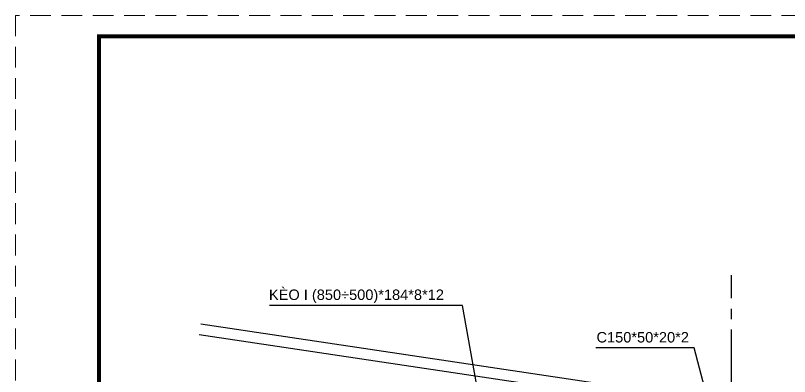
# Model space of a CAD drawing. Header units: inches. Extents: x 651127 to 1529722, y 768575 to 1021311.
# Drawn here: x 1090288 to 1108826, y 819320 to 827975 of the extents above; entities that cross this region are included whole.
import ezdxf

# ---------------------------------------------------------------- set-up
doc = ezdxf.new("R2010")
doc.units = ezdxf.units.IN
doc.header["$LTSCALE"] = 1000
doc.header["$MEASUREMENT"] = 0
doc.linetypes.add('CENTER2', pattern=[1.125, 0.75, -0.125, 0.125, -0.125])
doc.linetypes.add('HIDDEN', pattern=[0.375, 0.25, -0.125])
doc.layers.get('DEFPOINTS').update_dxf_attribs({"color": 8, "lineweight": 9})
for name, color, linetype in [('DWGshare.com_1', 7, 'Continuous'), ('DWGshare.com_10', 7, 'Continuous'), ('DWGshare.com_2', 147, 'Continuous'), ('DWGshare.com_25', 154, 'Continuous'), ('DWGshare.com_4', 8, 'CENTER2')]:
    doc.layers.add(name, color=color, linetype=linetype)
doc.styles.add('DWGshare.com_4', font='romans.shx', dxfattribs={"width": 0.8})
doc.styles.add('DWGshare.com_6', font='VHELVEN.TTF')
doc.dimstyles.new('DWGshare.com_4', dxfattribs={"dimscale": 100, "dimtxt": 2.5, "dimasz": 2, "dimexe": 1, "dimexo": 1.5, "dimgap": 1, "dimtad": 1, "dimdec": 0, "dimlfac": 0.5, "dimzin": 0, "dimdsep": 46, "dimtxsty": 'DWGshare.com_4', "dimblk": 'DWGshare.com_6', "dimcen": 1.5, "dimdle": 1, "dimclrd": 256, "dimclre": 256, "dimclrt": 7, "dimadec": 0, "dimazin": 0, "dimtfac": 1, "dimtdec": 0, "dimtix": 1, "dimtmove": 2, "dimatfit": 3, "dimldrblk": 'DWGshare.com_6', "dimfxl": 1, "dimtolj": 1, "dimtzin": 0, "dimarcsym": 0})

# ---------------------------------------------------------------- blocks, each defined once
blk = doc.blocks.new('DWGshare.com_6')
at = {"linetype": 'CENTER2'}
blk.add_hatch(color=256, dxfattribs=at).paths.add_polyline_path([(-1.296, 0.216), (-1, 0), (-1.296, -0.216), (0, 0)])
blk.add_line((0, 0), (-1, 0), dxfattribs=at)
blk.add_lwpolyline([(-1.296, 0.216), (0, 0), (-1.296, -0.216), (-1, 0), (-1.296, 0.216)], dxfattribs=at)

msp = doc.modelspace()

# ---------------------------------------------------------------- linework, layer by layer
at = {"layer": 'DEFPOINTS', "linetype": 'HIDDEN', "ltscale": 2}
msp.add_lwpolyline([(1090287.6, 768574.8), (1174387.6, 768574.8), (1174387.6, 827974.8), (1090287.6, 827974.8)], close=True, dxfattribs=at)
at = {"layer": 'DWGshare.com_1', "const_width": 100}
msp.add_lwpolyline([(1092287.6, 769074.8), (1173887.6, 769074.8), (1173887.6, 827474.8), (1092287.6, 827474.8)], close=True, dxfattribs=at)
at = {"layer": 'DWGshare.com_25', "ltscale": 0.9}
msp.add_lwpolyline([(1094685.7, 820330.1), (1108722.5, 818224.6), (1108759.6, 818471.8), (1094722.8, 820577.3)], dxfattribs=at)
at = {"layer": 'DWGshare.com_4', "ltscale": 2}
msp.add_line((1107436.4, 778444.8), (1107436.4, 821749.4), dxfattribs=at)

# ---------------------------------------------------------------- texts
at = {"layer": 'DWGshare.com_10', "style": 'DWGshare.com_6'}
for s, p in [('KEØO I (850÷500)*184*8*12', (1096358.4, 821155.8)), ('C150*50*20*2', (1104203.1, 820136))]:
    msp.add_text(s, height=250, dxfattribs=at).set_placement(p)

# ---------------------------------------------------------------- leaders
at = {"layer": 'DWGshare.com_2'}
for points in [[(1101692.6, 817116.7), (1100991.3, 821020.8), (1096367.6, 821020.8)], [(1106941.9, 818491.6), (1106542.3, 820005.1), (1104185.8, 820005.1)]]:
    msp.add_leader(points, dimstyle='DWGshare.com_4', dxfattribs=at)

doc.saveas('drawing.dxf')
